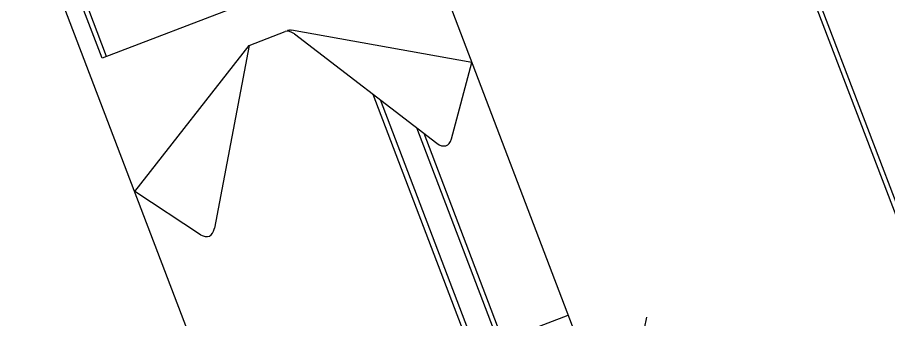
# Model space of a CAD drawing. Header units: inches. Extents: x -5597760 to 21122418, y -37133 to 23298423.
# Drawn here: x 9181305 to 10267929, y 13153587 to 13530088 of the extents above; entities that cross this region are included whole.
import ezdxf

# ---------------------------------------------------------------- set-up
doc = ezdxf.new("R2010")
doc.units = ezdxf.units.IN
doc.header["$MEASUREMENT"] = 0

# ---------------------------------------------------------------- blocks, each defined once
blk = doc.blocks.new('A$C6F7C6EE8')
at = {"linetype": 'Continuous'}
for p, q in [((0.4322, 2.4176), (0.4322, 0.6827)), ((0.4515, 2.4176), (0.4515, 0.6827))]:
    blk.add_line(p, q, dxfattribs=at)
blk = doc.blocks.new('A$C6D2A2628')
for p, q in [((0.291, 0.4297), (0.291, 2.4297)), ((1.791, 2.4297), (1.791, 0.4297)), ((0.3622, 1.9967), (0.3622, 2.3321)), ((0.3822, 1.9967), (0.3822, 2.3321)), ((0.9834, 1.9967), (0.3622, 1.9967)), ((0.291, 1.6908), (0.9515, 1.9058)), ((0.9515, 1.9058), (0.5462, 1.5497)), ((0.9515, 1.9058), (1.1116, 1.9058)), ((1.791, 1.6908), (1.138, 1.9034)), ((1.1446, 1.8934), (1.5358, 1.5497)), ((1.3599, 1.7043), (1.3599, 0.4297)), ((0.4832, 1.5472), (0.291, 1.6908)), ((1.3799, 1.6867), (1.3799, 0.4297)), ((1.5987, 1.5472), (1.791, 1.6908)), ((1.4799, 1.5988), (1.4799, 0.4297)), ((1.4999, 1.5812), (1.4999, 0.4297)), ((0.291, 1.0837), (1.791, 1.0837)), ((1.9932, 0.9324), (2.0932, 1.016))]:
    blk.add_line(p, q)
for centre, start, end in [((1.1116, 1.8558), 48.6958, 90), ((1.1225, 1.8558), 71.966, 90), ((0.5131, 1.5873), 233.2421, 311.3042), ((1.5688, 1.5873), 228.6958, 306.7579)]:
    blk.add_arc(centre, 0.05, start, end)
blk = doc.blocks.new('01-01-cad-blocks-net-beds')
at = {"xscale": 1000, "yscale": 1000, "zscale": 1000}
for name, p in [('A$C6F7C6EE8', (47323, 14429.6)), ('A$C6D2A2628', (44545.2, 14731.3))]:
    blk.add_blockref(name, p, dxfattribs=at)

msp = doc.modelspace()

# ---------------------------------------------------------------- block references
at = {"xscale": 300.1938731896516, "yscale": 554.7683964805537, "zscale": 300.1938731896516, "rotation": 20.89932353322971}
msp.add_blockref('01-01-cad-blocks-net-beds', (3466.3, 689.2), dxfattribs=at)

doc.saveas('drawing.dxf')
